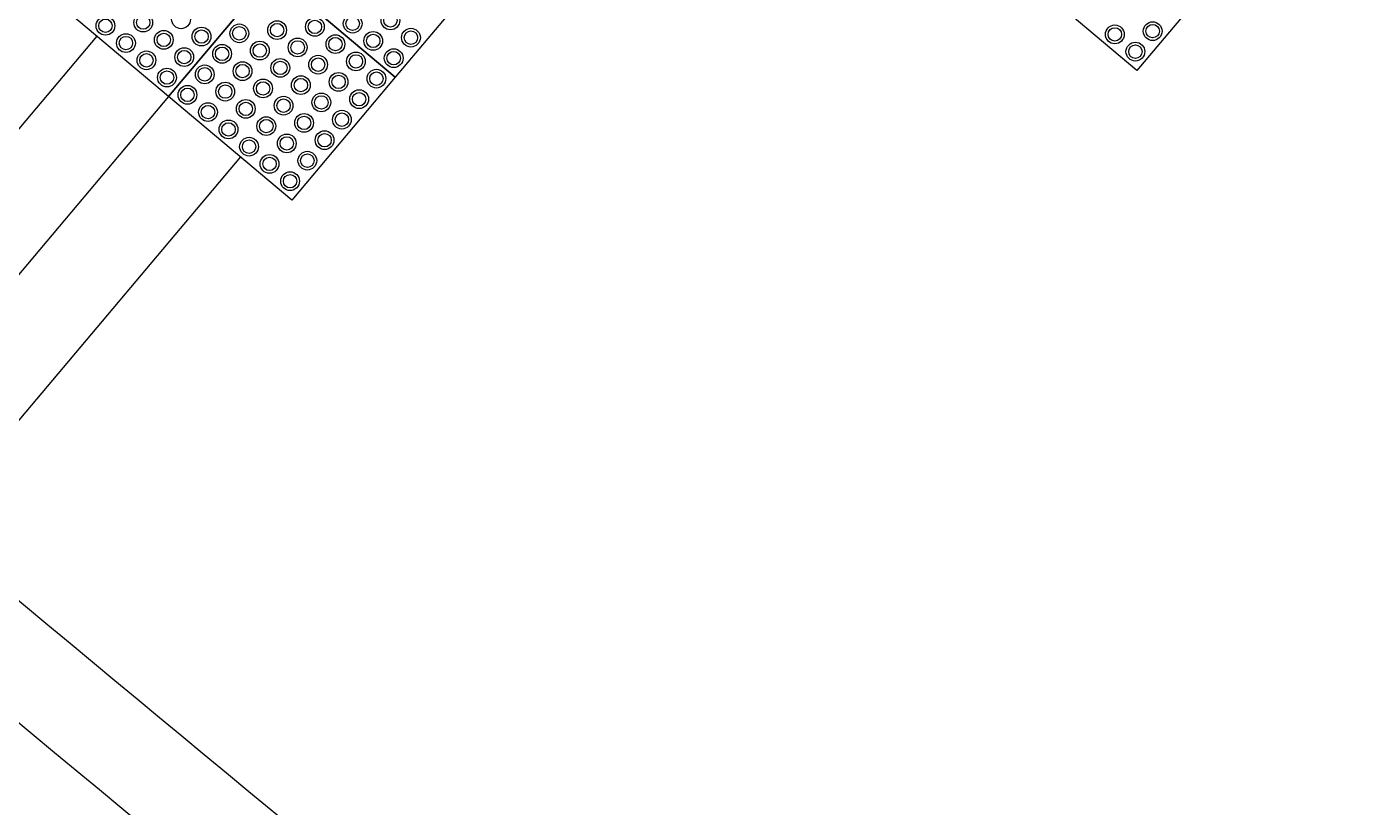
# Model space of a CAD drawing. Header units: millimetres. Extents: x 832728086 to 834530684, y 817551485 to 818349469.
# Drawn here: x 832986198 to 832988679, y 817909107 to 817910564 of the extents above; entities that cross this region are included whole.
import ezdxf

# ---------------------------------------------------------------- set-up
doc = ezdxf.new("R2010")
doc.units = ezdxf.units.MM
doc.header["$LTSCALE"] = 100
doc.layers.add('000-helpline', color=30, linetype='Continuous', lineweight=30, plot=False)
doc.layers.add('000-Tactile-l', color=8, linetype='Continuous')

# ---------------------------------------------------------------- blocks, each defined once
blk = doc.blocks.new('tactile')
at = {"layer": '000-helpline', "ltscale": 0.015}
for points in [[(834132.8392, 817964.5481), (834133.0687, 817964.3549), (834132.8754, 817964.1254), (834132.6459, 817964.3186)], [(834134.2221, 817964.5603), (834134.4515, 817964.367), (834134.2583, 817964.1375), (834134.0288, 817964.3308)], [(834132.4165, 817964.5118), (834132.6459, 817964.3186), (834132.4527, 817964.0891), (834132.2232, 817964.2824)], [(834132.6459, 817964.3186), (834132.8754, 817964.1254), (834132.6822, 817963.8959), (834132.4527, 817964.0891)]]:
    blk.add_lwpolyline(points, close=True, dxfattribs=at)
at = {"layer": '000-Tactile-l', "ltscale": 5e-05}
for p, q in [((834132.3188, 817964.2019), (834131.8197, 817963.609)), ((834132.4527, 817964.0891), (834131.9535, 817963.4963)), ((834132.5866, 817963.9764), (834132.0874, 817963.3836))]:
    blk.add_line(p, q, dxfattribs=at)
at = {"layer": '000-Tactile-l', "ltscale": 0.015}
for centre, radius in [((834132.4759, 817964.2331), 0.0175), ((834132.8664, 817964.2311), 0.0175), ((834132.335, 817964.221), 0.0175), ((834132.335, 817964.221), 0.0125), ((834132.4054, 817964.227), 0.0175), ((834132.4054, 817964.227), 0.0125), ((834132.5846, 817964.2069), 0.0175), ((834132.655, 817964.2129), 0.0175), ((834132.655, 817964.2129), 0.0125), ((834132.7255, 817964.219), 0.0175), ((834132.7255, 817964.219), 0.0125), ((834132.7959, 817964.225), 0.0175), ((834132.7959, 817964.225), 0.0125), ((834132.8664, 817964.2311), 0.0125), ((834134.2875, 817964.211), 0.0175), ((834134.2875, 817964.211), 0.0125), ((834132.3732, 817964.1888), 0.0175), ((834132.3732, 817964.1888), 0.0125), ((834132.4437, 817964.1948), 0.0175), ((834132.4437, 817964.1948), 0.0125), ((834132.5141, 817964.2009), 0.0175), ((834132.5141, 817964.2009), 0.0125), ((834132.5846, 817964.2069), 0.0125), ((834132.6933, 817964.1807), 0.0175), ((834132.7637, 817964.1868), 0.0175), ((834132.7637, 817964.1868), 0.0125), ((834132.8342, 817964.1928), 0.0175), ((834132.8342, 817964.1928), 0.0125), ((834132.9046, 817964.1989), 0.0175), ((834132.9046, 817964.1989), 0.0125), ((834134.217, 817964.205), 0.0175), ((834134.217, 817964.205), 0.0125), ((834132.4114, 817964.1566), 0.0175), ((834132.4819, 817964.1626), 0.0175), ((834132.4819, 817964.1626), 0.0125), ((834132.5524, 817964.1687), 0.0175), ((834132.5524, 817964.1687), 0.0125), ((834132.6228, 817964.1747), 0.0175), ((834132.6228, 817964.1747), 0.0125), ((834132.6933, 817964.1807), 0.0125), ((834132.8724, 817964.1606), 0.0175), ((834132.8724, 817964.1606), 0.0125), ((834134.2553, 817964.1728), 0.0175), ((834134.2553, 817964.1728), 0.0125), ((834132.4114, 817964.1566), 0.0125), ((834132.5906, 817964.1364), 0.0175), ((834132.5906, 817964.1364), 0.0125), ((834132.661, 817964.1425), 0.0175), ((834132.661, 817964.1425), 0.0125), ((834132.7315, 817964.1485), 0.0175), ((834132.7315, 817964.1485), 0.0125), ((834132.802, 817964.1546), 0.0175), ((834132.802, 817964.1546), 0.0125), ((834132.4497, 817964.1244), 0.0175), ((834132.4497, 817964.1244), 0.0125), ((834132.5201, 817964.1304), 0.0175), ((834132.5201, 817964.1304), 0.0125), ((834132.6993, 817964.1103), 0.0175), ((834132.7697, 817964.1163), 0.0175), ((834132.7697, 817964.1163), 0.0125), ((834132.8402, 817964.1224), 0.0175), ((834132.8402, 817964.1224), 0.0125), ((834132.4879, 817964.0922), 0.0175), ((834132.4879, 817964.0922), 0.0125), ((834132.5584, 817964.0982), 0.0175), ((834132.5584, 817964.0982), 0.0125), ((834132.6288, 817964.1042), 0.0175), ((834132.6288, 817964.1042), 0.0125), ((834132.6993, 817964.1103), 0.0125), ((834132.808, 817964.0841), 0.0175), ((834132.5262, 817964.06), 0.0175), ((834132.5966, 817964.066), 0.0175), ((834132.5966, 817964.066), 0.0125), ((834132.6671, 817964.072), 0.0175), ((834132.6671, 817964.072), 0.0125), ((834132.7375, 817964.0781), 0.0175), ((834132.7375, 817964.0781), 0.0125), ((834132.808, 817964.0841), 0.0125), ((834132.5262, 817964.06), 0.0125), ((834132.6349, 817964.0338), 0.0175), ((834132.7053, 817964.0398), 0.0175), ((834132.7053, 817964.0398), 0.0125), ((834132.7758, 817964.0459), 0.0175), ((834132.7758, 817964.0459), 0.0125), ((834132.5644, 817964.0277), 0.0175), ((834132.5644, 817964.0277), 0.0125), ((834132.6349, 817964.0338), 0.0125), ((834132.7436, 817964.0076), 0.0175), ((834132.6027, 817963.9955), 0.0175), ((834132.6027, 817963.9955), 0.0125), ((834132.6731, 817964.0016), 0.0175), ((834132.6731, 817964.0016), 0.0125), ((834132.7436, 817964.0076), 0.0125), ((834132.6409, 817963.9633), 0.0175), ((834132.6409, 817963.9633), 0.0125), ((834132.7114, 817963.9694), 0.0175), ((834132.7114, 817963.9694), 0.0125), ((834132.6792, 817963.9311), 0.0175), ((834132.6792, 817963.9311), 0.0125)]:
    blk.add_circle(centre, radius, dxfattribs=at)
at = {"layer": '000-Tactile-l', "ltscale": 5e-05}
for radius, start, end in [(96.934, 230.079516, 232.127546), (97.109, 230.079196, 232.128875), (97.284, 230.078878, 232.130186)]:
    blk.add_arc((834194.3077, 818037.55), radius, start, end, dxfattribs=at)

msp = doc.modelspace()

# ---------------------------------------------------------------- linework, layer by layer
at = {"ltscale": 5}
msp.add_circle((833186042.1669, 817950476.993), 398992.1588, dxfattribs=at)

# ---------------------------------------------------------------- block references
at = {"layer": '000-Tactile-l', "xscale": 1000, "yscale": 1000, "zscale": 1000}
msp.add_blockref('tactile', (-1145990.4835, -53655.9264), dxfattribs=at)

doc.saveas('drawing.dxf')
